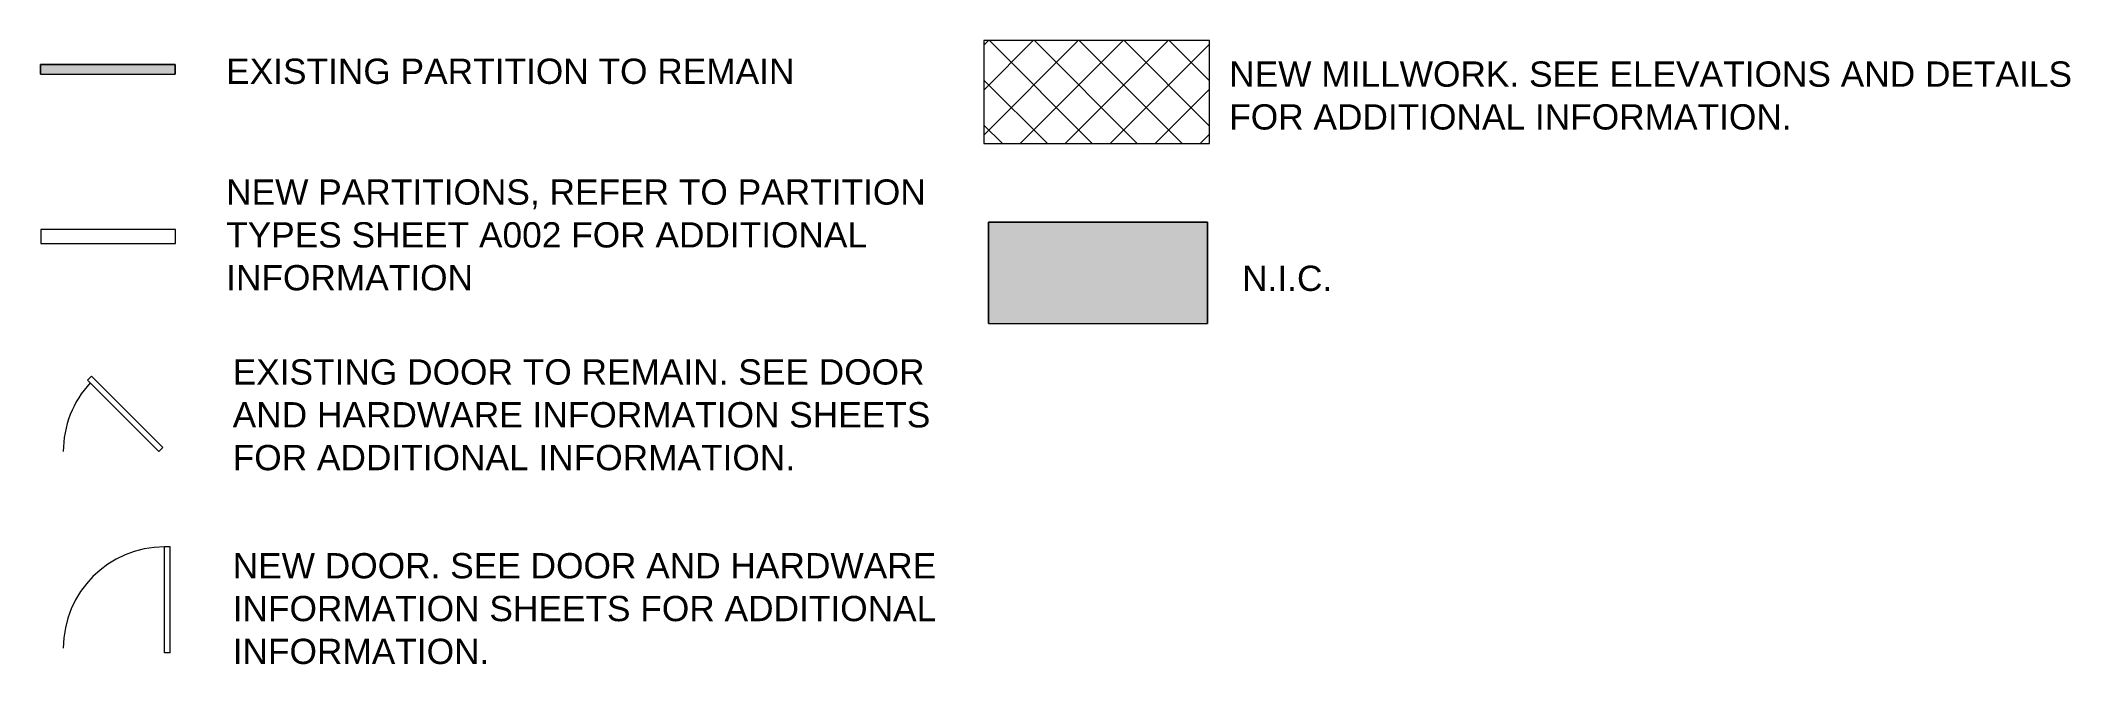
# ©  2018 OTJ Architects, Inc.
# Model space of a CAD drawing. Header units: inches. Extents: x 920 to 3559, y -583 to 5722.
# Drawn here: x 920 to 1643, y -583 to -361 of the extents above.
import ezdxf

# ---------------------------------------------------------------- set-up
doc = ezdxf.new("R2010")
doc.units = ezdxf.units.IN
doc.header["$MEASUREMENT"] = 0
for name, color, linetype, lineweight in [('A-DETL-GENF', 92, 'Continuous', 9), ('A-DETL-THIN', 151, 'Continuous', 9), ('A-WALL', 113, 'Continuous', 13), ('G-ANNO-TEXT', 231, 'Continuous', 9)]:
    doc.layers.add(name, color=color, linetype=linetype, lineweight=lineweight)
doc.styles.add('Swis721 Lt BT', font='swissl.ttf', dxfattribs={"height": 9})

# ---------------------------------------------------------------- blocks, each defined once
blk = doc.blocks.new('Family - ___-1369240-CONSTRUCTION PLAN SYMBOLS')
at = {"layer": 'A-WALL'}
for p, q in [((968.04, -427.98), (920.04, -427.98)), ((920.04, -427.98), (920.04, -432.98)), ((920.04, -432.98), (968.04, -432.98)), ((968.04, -432.98), (968.04, -427.98))]:
    blk.add_line(p, q, dxfattribs=at)

msp = doc.modelspace()

# ---------------------------------------------------------------- hatches: boundary and pattern name
at = {"layer": 'A-DETL-GENF'}
h = msp.add_hatch(dxfattribs=at)
h.set_pattern_fill('FP_1', style=0, pattern_type=2)
h.set_pattern_definition([(45, (0, 0), (-8.01223, 8.01223), []), (135, (0, 0), (-8.01223, -8.01223), [])])
h.paths.add_polyline_path([(1336.59, -397.41), (1336.59, -360.73), (1256.12, -360.73), (1256.12, -397.41), (1335.85, -397.41)], flags=0)
for color, points in [(7, [(967.96, -372.69), (967.96, -369.19), (919.96, -369.19), (919.96, -372.69), (920.04, -372.69)]), (9, [(1335.85, -461.42), (1335.85, -425.42), (1257.85, -425.42), (1257.85, -461.42)])]:
    msp.add_hatch(color=color, dxfattribs=at).paths.add_polyline_path(points, flags=0)

# ---------------------------------------------------------------- linework, layer by layer
at = {"layer": 'A-DETL-THIN'}
for p, q in [((1336.59, -360.73), (1256.12, -360.73)), ((1256.12, -360.73), (1256.12, -397.41)), ((1336.59, -397.41), (1336.59, -360.73)), ((967.96, -369.19), (919.96, -369.19)), ((919.96, -369.19), (919.96, -372.69)), ((919.96, -372.69), (919.96, -369.19)), ((919.96, -369.19), (967.96, -369.19)), ((919.96, -372.69), (967.96, -372.69)), ((919.96, -372.69), (967.96, -372.69)), ((967.96, -372.69), (967.96, -369.19)), ((967.96, -369.19), (967.96, -372.69)), ((1256.12, -397.41), (1336.59, -397.41)), ((1335.85, -425.42), (1257.85, -425.42)), ((1257.85, -425.42), (1257.85, -461.42)), ((1257.85, -461.42), (1257.85, -425.42)), ((1257.85, -425.42), (1335.85, -425.42)), ((1335.85, -461.42), (1335.85, -425.42)), ((1335.85, -425.42), (1335.85, -461.42)), ((1257.85, -461.42), (1335.85, -461.42)), ((1257.85, -461.42), (1335.85, -461.42)), ((938.07, -480.18), (936.66, -481.59)), ((962.12, -507.05), (936.66, -481.59)), ((963.53, -505.64), (938.07, -480.18)), ((963.53, -505.64), (962.12, -507.05)), ((964.08, -578.69), (964.08, -540.99)), ((966.08, -540.99), (964.08, -540.99)), ((966.08, -578.69), (966.08, -540.99)), ((966.08, -578.69), (964.08, -578.69))]:
    msp.add_line(p, q, dxfattribs=at)
for centre, start in [((964.12, -507.05), 137.24721), ((964.12, -577.05), 90.06342)]:
    msp.add_arc(centre, 36.07, start, 180, dxfattribs=at)

# ---------------------------------------------------------------- block references
at = {"lineweight": 9}
msp.add_blockref('Family - ___-1369240-CONSTRUCTION PLAN SYMBOLS', (0, 0), dxfattribs=at)

# ---------------------------------------------------------------- texts
at = {"layer": 'G-ANNO-TEXT', "color": 7, "char_height": 9, "attachment_point": 1, "style": 'Swis721 Lt BT'}
for s, insert, width in [('EXISTING PARTITION TO REMAIN', (986.09, -367.14), 229.674), ('NEW MILLWORK. SEE ELEVATIONS AND DETAILS ', (1343.58, -368.14), 348.753), ('FOR ADDITIONAL INFORMATION. ', (1343.58, -383.39), 236.34), ('NEW PARTITIONS, REFER TO PARTITION ', (986.09, -410.14), 286.335), ('TYPES SHEET A002 FOR ADDITIONAL ', (986.09, -425.39), 265.125), ('INFORMATION', (986.09, -440.64), 101.808), ('N.I.C.', (1348.18, -440.86), 37.875), ('EXISTING DOOR TO REMAIN. SEE DOOR ', (988.42, -474.2), 288.759), ('AND HARDWARE INFORMATION SHEETS ', (988.42, -489.45), 289.971), ('FOR ADDITIONAL INFORMATION.', (988.42, -504.7), 232.098), ('NEW DOOR. SEE DOOR AND HARDWARE ', (988.42, -543.2), 295.122), ('INFORMATION SHEETS FOR ADDITIONAL ', (988.42, -558.45), 293.001), ('INFORMATION.', (988.42, -573.7), 106.05)]:
    msp.add_mtext(s, dxfattribs=dict(at, insert=insert, width=width))

doc.saveas('drawing.dxf')
